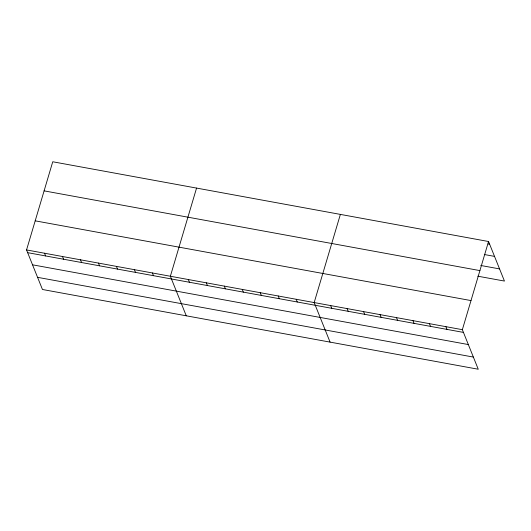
<?xml version="1.0" encoding="UTF-8"?>
<svg xmlns="http://www.w3.org/2000/svg" width="531" height="531" viewBox="0 0 531 531"><rect width="100%" height="100%" fill="white"/><g stroke="black" fill="none" stroke-linecap="round" stroke-linejoin="round"><path stroke-width="0.8" d="M488.547 241.512L462.355 329.678L478.252 369.231L42.453 289.488L26.55 249.935L52.748 161.769L488.547 241.512L504.45 281.065L477.794 276.193M196.563 188.08L170.365 276.246L186.268 315.806M340.378 214.398L314.179 302.564L330.083 342.117M488.075 243.948L489.642 244.24M484.338 254.528L494.534 256.393M480.747 265.473L499.565 268.912M44.1 190.861L479.905 270.604M35.192 220.836L470.997 300.579M26.55 249.935L462.355 329.678M27.645 252.656L463.45 332.406M32.53 264.81L468.335 344.559M37.568 277.335L473.367 357.078M445.887 326.665L446.983 329.393M429.426 323.651L430.522 326.379M412.959 320.638L414.061 323.366M396.498 317.624L397.593 320.352M380.037 314.611L381.132 317.339M363.569 311.604L364.664 314.325M347.108 308.591L348.203 311.312M330.64 305.577L331.742 308.305M296.205 299.272L297.3 302M278.224 295.986L279.319 298.714M260.25 292.694L261.345 295.422M242.275 289.408L243.371 292.13M224.294 286.116L225.39 288.844M206.32 282.824L207.415 285.552M188.339 279.538L189.441 282.266M152.39 272.961L153.486 275.682M134.409 269.668L135.505 272.396M116.435 266.383L117.53 269.104M98.461 263.091L99.556 265.819M80.48 259.798L81.575 262.526M62.505 256.513L63.601 259.241M44.524 253.221L45.626 255.949"/></g></svg>
